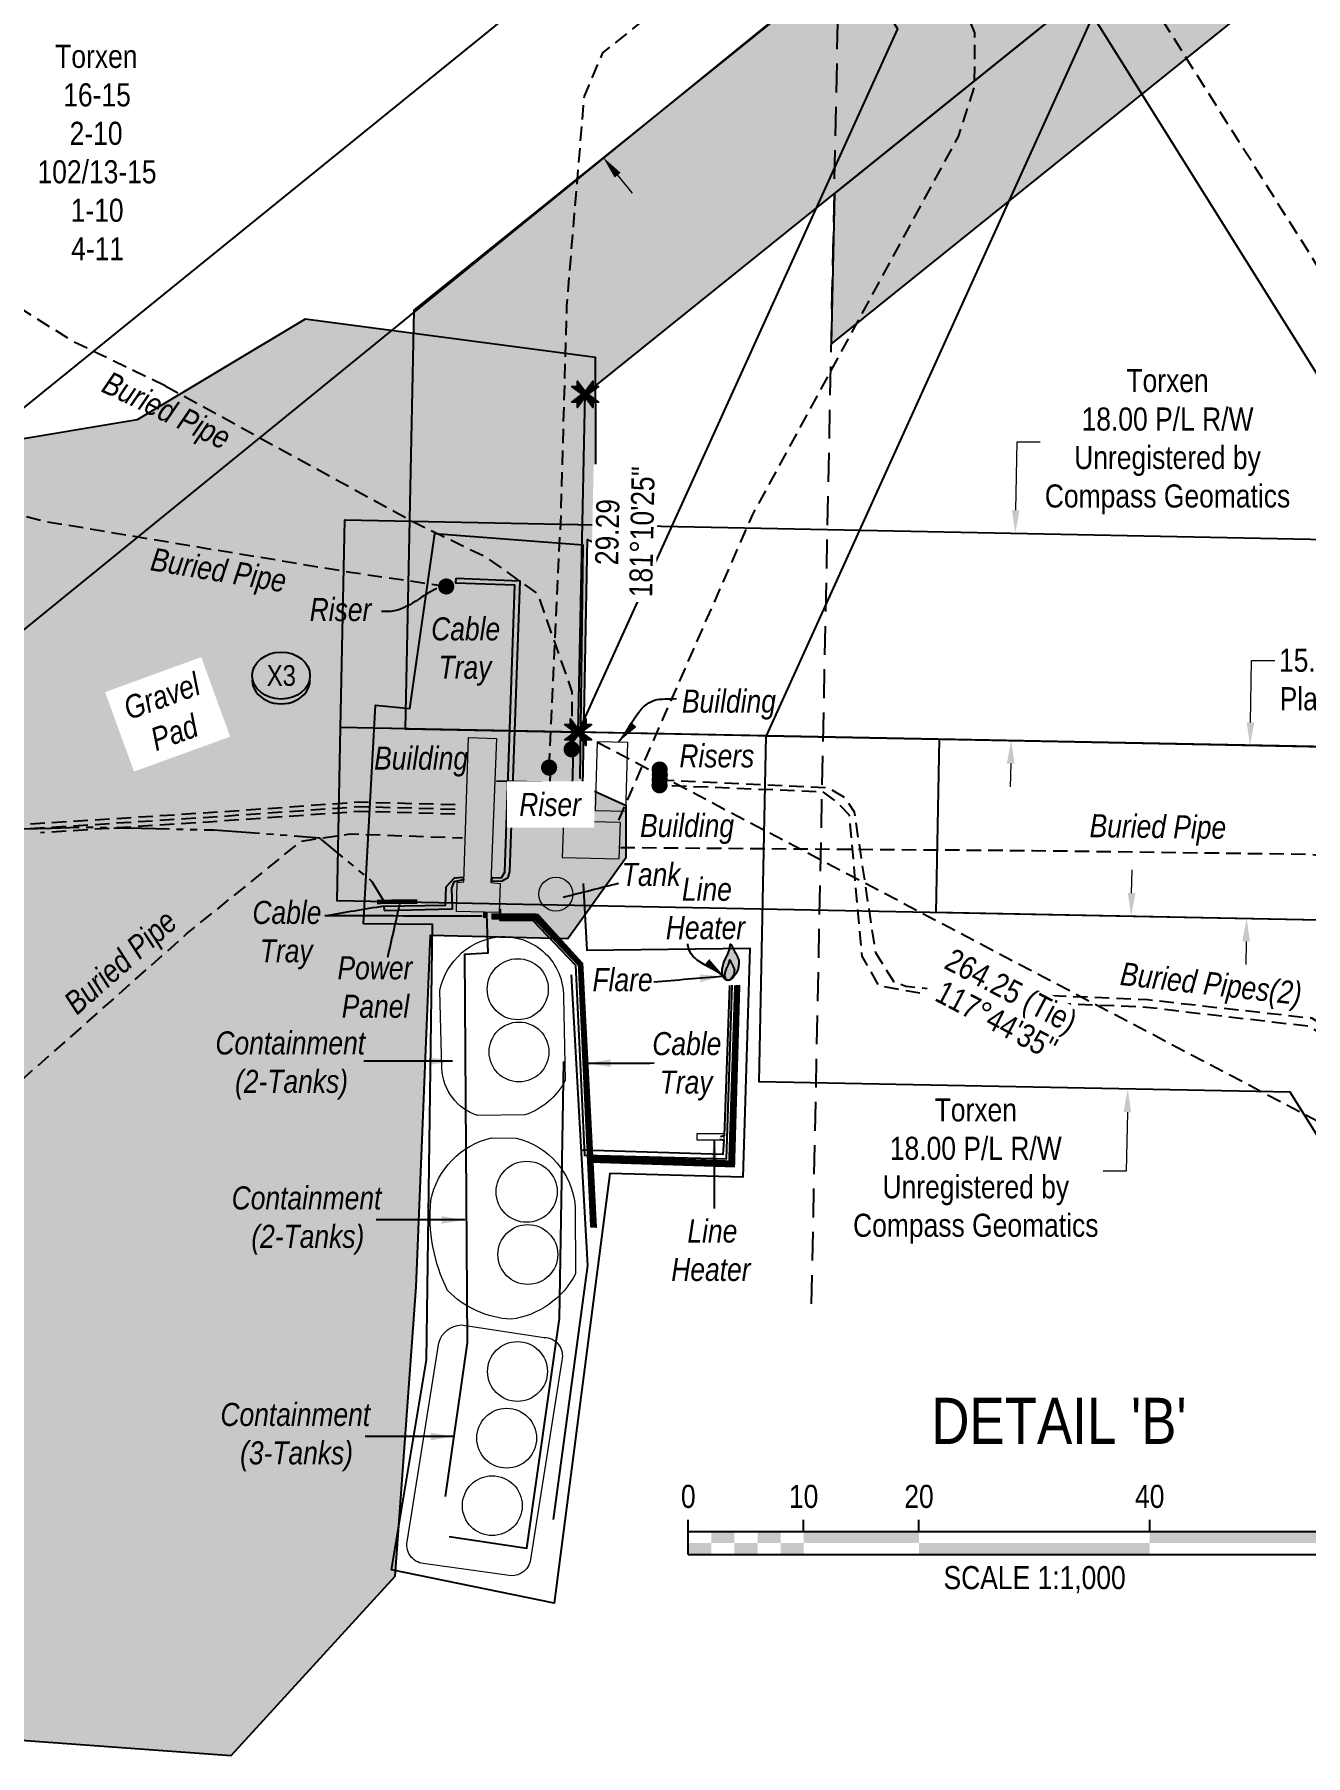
# Model space of a CAD drawing. Extents: x 396654 to 404551, y 5683949 to 5688644.
# Drawn here: x 400589 to 401139, y 5683949 to 5684694 of the extents above; entities that cross this region are included whole.
import ezdxf
from ezdxf.enums import TextEntityAlignment as Align

# ---------------------------------------------------------------- set-up
doc = ezdxf.new("R2010")
doc.units = 0
doc.header["$LTSCALE"] = 5
doc.header["$PDSIZE"] = 0.5
for name, pattern in [('foc-ACCESSROAD', [3.75, 2.5, -1.25]), ('foc-TIELINE', [1.875, 1.25, -0.625]), ('POWERLINE5', [7.8, 2.4, -0.6, 0.6, -0.6, 0.6, -0.6, 2.4]), ('UG_PIPE', [1.875, 1.25, -0.625])]:
    doc.linetypes.add(name, pattern=pattern)
doc.layers.get('Defpoints').update_dxf_attribs({"color": 9})
for name, color, linetype in [('AS-CABLE', 224, 'foc-CABLE'), ('AS-FENCE', 48, 'foc-FENCE'), ('AS-PIPE-AG', 44, 'Continuous'), ('AS-PIPE-UG', 44, 'UG_PIPE'), ('AS-PIPE-UG-T', 44, 'Continuous'), ('AS-POWER-EXISTING', 72, 'POWERLINE5'), ('AS-POWER-EXISTING-T', 72, 'Continuous'), ('AS-ROADS', 254, 'Continuous'), ('AS-SYMBOL', 7, 'Continuous'), ('C-RW', 13, 'Continuous'), ('C-WS', 13, 'foc-ACCESSROAD'), ('DETAIL-T', 7, 'Continuous'), ('F-RW', 190, 'Continuous'), ('L-BD', 7, 'Continuous'), ('L-BD1', 253, 'Continuous'), ('L-MON', 1, 'Continuous'), ('L-TIE', 7, 'foc-TIELINE'), ('P-CROSSINGS', 250, 'Continuous'), ('P-PROPOSED', 10, 'Continuous'), ('P-PROPOSED-H', 21, 'Continuous'), ('P-TEMP-H', 41, 'Continuous'), ('P-TEMP_WORKSPACE', 46, 'Continuous')]:
    doc.layers.add(name, color=color, linetype=linetype)
for name, color, linetype, lineweight in [('AS-GENERAL', 48, 'Continuous', 18), ('C-RW-T', 13, 'Continuous', 9), ('C-WS-T', 13, 'Continuous', 9), ('T-TEXT', 48, 'Continuous', 18)]:
    doc.layers.add(name, color=color, linetype=linetype, lineweight=lineweight)
doc.styles.add('80', font='ARIALN.TTF', dxfattribs={"height": 10})
doc.styles.add('80CG', font='ARIALN.TTF', dxfattribs={"height": 10})
doc.styles.add('80L', font='ARIALN.TTF', dxfattribs={"height": 10})
doc.styles.add('80LS', font='ARIALNI.TTF', dxfattribs={"height": 10})
doc.styles.add('Crossing', font='ARIALN.TTF', dxfattribs={"height": 10})
doc.styles.add('foc-LtypeFont', font='ARIALN.TTF', dxfattribs={"height": 7.35})
doc.styles.add('MtXpl_Arial_Narrow', font='ARIALNI.TTF')
doc.linetypes.add('foc-CABLE', pattern='A,2,-1,["C",foc-LtypeFont,S=0.2,R=0,X=-0.625,Y=-0.75],-1.24,8', length=12.24)
doc.linetypes.add('foc-FENCE', pattern='A,10,-1,["X",foc-LtypeFont,S=0.2,R=0,X=-0.625,Y=-0.75],-1.24', length=12.24)
doc.dimstyles.new('Compass 5 000', dxfattribs={"dimscale": 5, "dimtxt": 9, "dimasz": 2, "dimexe": 0.2, "dimexo": 0.0625, "dimgap": 0.5, "dimtad": 0, "dimtih": 1, "dimtoh": 1, "dimzin": 0, "dimdsep": 46, "dimtxsty": '80CG', "dimcen": 0.1, "dimse1": 1, "dimse2": 1, "dimclrd": 256, "dimclrt": 256, "dimaunit": 1, "dimadec": 4, "dimazin": 0, "dimtfac": 0.06, "dimtofl": 0, "dimtmove": 0, "dimatfit": 1, "dimfxl": 0.2, "dimtolj": 1, "dimtzin": 0, "dimlwd": -1, "dimarcsym": 0})

# ---------------------------------------------------------------- blocks, each defined once
blk = doc.blocks.new('RISER')
h = blk.add_hatch(color=255)
h.dxf.hatch_style = 1
edge = h.paths.add_edge_path()
edge.add_arc((0, 0), 0.7, 0, 360)
blk.add_hatch(color=48).paths.add_polyline_path([(0.58, -0.15), (-0.58, -0.15, 0.774597)])
at = {"color": 48}
blk.add_line((-0.58, -0.15), (0.58, -0.15), dxfattribs=at)
blk.add_circle((0, 0), 0.6, dxfattribs=at)
blk = doc.blocks.new('TEMP')
h = blk.add_hatch(color=255)
h.dxf.hatch_style = 1
h.paths.add_polyline_path([(0, 0.25), (-0.67, 1.15), (-0.67, 0.67), (-1.15, 0.67), (-0.25, 0), (-1.15, -0.67), (-0.67, -0.67), (-0.67, -1.15), (0, -0.25), (0.67, -1.15), (0.67, -0.67), (1.15, -0.67), (0.25, 0), (1.15, 0.67), (0.67, 0.67), (0.67, 1.15)])
h.paths.add_polyline_path([(0.57, 0.85), (0.57, 0.57), (0.85, 0.57), (0.08, 0), (0.85, -0.57), (0.57, -0.57), (0.57, -0.85), (0, -0.08), (-0.57, -0.85), (-0.57, -0.57), (-0.85, -0.57), (-0.08, 0), (-0.85, 0.57), (-0.57, 0.57), (-0.57, 0.85), (0, 0.08)], flags=16)
h = blk.add_hatch(color=1)
h.dxf.hatch_style = 1
h.paths.add_polyline_path([(0, 0.08), (-0.57, 0.85), (-0.57, 0.57), (-0.85, 0.57), (-0.08, 0), (-0.85, -0.57), (-0.57, -0.57), (-0.57, -0.85), (0, -0.08), (0.57, -0.85), (0.57, -0.57), (0.85, -0.57), (0.08, 0), (0.85, 0.57), (0.57, 0.57), (0.57, 0.85)])
at = {"color": 1}
for p, q in [((-0.08, 0), (0.08, 0)), ((0, 0.08), (0, -0.08))]:
    blk.add_line(p, q, dxfattribs=at)
at = {"color": 255, "flags": 128}
blk.add_lwpolyline([(-0.25, 0), (-1.15, 0.67), (-0.67, 0.67), (-0.67, 1.15), (0, 0.25), (0.67, 1.15), (0.67, 0.67), (1.15, 0.67), (0.25, 0), (1.15, -0.67), (0.67, -0.67), (0.67, -1.15), (0, -0.25), (-0.67, -1.15), (-0.67, -0.67), (-1.15, -0.67)], close=True, dxfattribs=at)
at = {"color": 1, "flags": 128}
blk.add_lwpolyline([(-0.08, 0), (-0.85, 0.57), (-0.57, 0.57), (-0.57, 0.85), (0, 0.08), (0.57, 0.85), (0.57, 0.57), (0.85, 0.57), (0.08, 0), (0.85, -0.57), (0.57, -0.57), (0.57, -0.85), (0, -0.08), (-0.57, -0.85), (-0.57, -0.57), (-0.85, -0.57)], close=True, dxfattribs=at)
blk = doc.blocks.new('*U314')
at = {"color": 0}
for p, q in [((-150, 0), (-150, 15)), ((-100, 10), (-100, 15)), ((-50, 10), (-50, 15)), ((50, 10), (50, 15)), ((150.24, 0), (150.24, 15)), ((-150, 10), (150.24, 10)), ((-150, 0), (150.24, 0))]:
    blk.add_line(p, q, dxfattribs=at)
for points in [[(-140, 10), (-130, 10), (-140, 5), (-130, 5)], [(-120, 10), (-110, 10), (-120, 5), (-110, 5)], [(-100, 10), (-50, 10), (-100, 5), (-50, 5)], [(50, 10), (150.24, 10), (50, 5), (150.24, 5)], [(-150, 5), (-140, 5), (-150, 0), (-140, 0)], [(-130, 5), (-120, 5), (-130, 0), (-120, 0)], [(-110, 5), (-100, 5), (-110, 0), (-100, 0)], [(-50, 5), (50, 5), (-50, 0), (50, 0)]]:
    blk.add_solid(points, dxfattribs=at)
at = {"color": 0, "style": '80'}
blk.add_text('metres', height=10, dxfattribs=at).set_placement((162.24, 20), align=Align.CENTER)
at = {"color": 0, "char_height": 10, "style": '80'}
for s, insert, attachment_point in [('0', (-150, 30.21), 2), ('10', (-100, 30.21), 2), ('20', (-50, 30.21), 2), ('40', (50, 30.21), 2), ('60', (136.7, 30.22), 3), ('SCALE 1:1,000', (0.12, -5), 2)]:
    blk.add_mtext(s, dxfattribs=dict(at, insert=insert, attachment_point=attachment_point))
blk = doc.blocks.new('*D429')
at = {"layer": 'C-RW-T', "transparency": 16777216}
for p, q in [((401013.81, 5684488.28), (401014.4, 5684517.92)), ((401014.4, 5684517.92), (401024.4, 5684517.92)), ((401011.61, 5684378.47), (401011.41, 5684368.48))]:
    blk.add_line(p, q, dxfattribs=at)
at = {"layer": 'C-RW-T', "linetype": 'Continuous', "transparency": 16777216}
for points in [[(401012.14, 5684488.31), (401015.47, 5684488.25), (401013.61, 5684478.28)], [(401009.94, 5684378.51), (401013.28, 5684378.44), (401011.81, 5684388.47)]]:
    blk.add_solid(points, dxfattribs=at)
at = {"layer": 'Defpoints', "color": 0, "linetype": 'Continuous', "transparency": 16777216}
for p in [(401013.61, 5684478.28), (401136.44, 5684475.82), (401134.64, 5684386.01)]:
    blk.add_point(p, dxfattribs=at)
at = {"layer": 'C-RW-T', "linetype": 'Continuous', "transparency": 16777216, "insert": (401079.57, 5684517.92), "char_height": 10, "attachment_point": 5, "style": '80CG'}
blk.add_mtext('\\A1;Torxen\\P18.00 P/L R/W\\PUnregistered by\\PCompass Geomatics ', dxfattribs=at)
blk = doc.blocks.new('*D432')
at = {"layer": 'C-RW-T', "transparency": 16777216}
for p, q in [((401115.5, 5684396.35), (401116.02, 5684423.19)), ((401116.02, 5684423.19), (401126.02, 5684423.19)), ((401113.63, 5684301.44), (401113.44, 5684291.44))]:
    blk.add_line(p, q, dxfattribs=at)
at = {"layer": 'C-RW-T', "linetype": 'Continuous', "transparency": 16777216}
for points in [[(401113.83, 5684396.38), (401117.16, 5684396.32), (401115.3, 5684386.35)], [(401111.97, 5684301.47), (401115.3, 5684301.41), (401113.83, 5684311.44)]]:
    blk.add_solid(points, dxfattribs=at)
at = {"layer": 'Defpoints', "color": 0, "linetype": 'Continuous', "transparency": 16777216}
for p in [(400872.63, 5684391.12), (400871.16, 5684316.21), (401113.83, 5684311.44)]:
    blk.add_point(p, dxfattribs=at)
at = {"layer": 'C-RW-T', "linetype": 'Continuous', "transparency": 16777216, "insert": (401165.11, 5684423.19), "char_height": 10, "attachment_point": 5, "style": '80CG', "bg_fill": 3, "box_fill_scale": 1.1, "bg_fill_color": 256, "bg_fill_true_color": 13158600, "bg_fill_transparency": 0}
blk.add_mtext('\\A1;Torxen\\P15.00 P/L R/W\\PPlan 161 0641', dxfattribs=at)
blk = doc.blocks.new('*D433')
at = {"layer": 'C-RW-T', "transparency": 16777216}
for p, q in [((401064.01, 5684322.41), (401064.2, 5684332.41)), ((401062.16, 5684227.46), (401061.66, 5684201.95)), ((401061.66, 5684201.95), (401051.66, 5684201.95))]:
    blk.add_line(p, q, dxfattribs=at)
at = {"layer": 'C-RW-T', "linetype": 'Continuous', "transparency": 16777216}
for points in [[(401062.34, 5684322.45), (401065.67, 5684322.38), (401063.81, 5684312.42)], [(401060.49, 5684227.5), (401063.82, 5684227.43), (401062.35, 5684237.46)]]:
    blk.add_solid(points, dxfattribs=at)
at = {"layer": 'Defpoints', "color": 0, "linetype": 'Continuous', "transparency": 16777216}
for p in [(401095.28, 5684311.8), (401062.35, 5684237.46), (401093.82, 5684236.85)]:
    blk.add_point(p, dxfattribs=at)
at = {"layer": 'C-RW-T', "linetype": 'Continuous', "transparency": 16777216, "insert": (400996.49, 5684201.95), "char_height": 10, "attachment_point": 5, "style": '80CG'}
blk.add_mtext('\\A1;Torxen\\P18.00 P/L R/W\\PUnregistered by\\PCompass Geomatics ', dxfattribs=at)
blk = doc.blocks.new('*D434')
at = {"layer": 'C-RW-T', "transparency": 16777216}
for p, q in [((400749.38, 5684746.9), (400739.38, 5684746.9)), ((400782.26, 5684706.31), (400749.38, 5684746.9)), ((400841.3, 5684633.43), (400847.59, 5684625.66))]:
    blk.add_line(p, q, dxfattribs=at)
at = {"layer": 'C-RW-T', "linetype": 'Continuous', "transparency": 16777216}
for points in [[(400783.56, 5684707.36), (400780.97, 5684705.26), (400788.55, 5684698.54)], [(400842.59, 5684634.48), (400840, 5684632.38), (400835, 5684641.2)]]:
    blk.add_solid(points, dxfattribs=at)
at = {"layer": 'Defpoints', "color": 0, "linetype": 'Continuous', "transparency": 16777216}
for p in [(400788.55, 5684698.54), (400748.62, 5684666.19), (400795.06, 5684608.84)]:
    blk.add_point(p, dxfattribs=at)
at = {"layer": 'C-RW-T', "linetype": 'Continuous', "transparency": 16777216, "insert": (400700.3, 5684746.9), "char_height": 10, "attachment_point": 5, "style": '80CG'}
blk.add_mtext('\\A1;Torxen\\P15.00 P/L R/W\\PPlan 151 0876', dxfattribs=at)
blk = doc.blocks.new('FLARE')
h = blk.add_hatch(color=255)
h.dxf.hatch_style = 1
h.paths.add_polyline_path([(0.16, 2.41, 0.114147), (0.13, 2.43), (0.11, 2.44, 0.261551), (0.01, 2.42), (0, 2.41, 0.131268), (-0.03, 2.37), (-0.04, 2.35, 0.041497), (-0.05, 2.33), (-0.05, 2.29, 0.015174), (-0.05, 2.29), (-0.06, 2.24, 0.004376), (-0.06, 2.24), (-0.07, 2.18), (-0.08, 2.11), (-0.09, 2.05), (-0.1, 1.98), (-0.12, 1.91), (-0.14, 1.83), (-0.17, 1.76), (-0.19, 1.68), (-0.22, 1.61), (-0.26, 1.53), (-0.29, 1.46), (-0.32, 1.39), (-0.36, 1.32), (-0.39, 1.25, 0.000505), (-0.39, 1.25), (-0.43, 1.18, 0.002398), (-0.43, 1.18), (-0.46, 1.1, 0.004177), (-0.46, 1.1), (-0.5, 1.03, 0.005735), (-0.5, 1.03), (-0.53, 0.95, 0.006994), (-0.53, 0.95), (-0.56, 0.87, 0.00791), (-0.57, 0.87), (-0.6, 0.78, 0.008323), (-0.6, 0.78), (-0.63, 0.69, 0.008095), (-0.63, 0.68), (-0.66, 0.59, 0.008067), (-0.66, 0.59), (-0.68, 0.49, 0.008387), (-0.68, 0.49), (-0.7, 0.39, 0.009056), (-0.71, 0.38), (-0.72, 0.28, 0.010123), (-0.72, 0.28), (-0.74, 0.18, 0.011689), (-0.74, 0.18), (-0.75, 0.08, 0.013925), (-0.75, 0.08), (-0.75, -0.02, 0.016488), (-0.75, -0.02), (-0.75, -0.11, 0.017255), (-0.75, -0.12), (-0.74, -0.2, 0.01735), (-0.74, -0.2), (-0.73, -0.28, 0.017311), (-0.73, -0.29), (-0.71, -0.36, 0.01715), (-0.71, -0.36), (-0.69, -0.43, 0.016886), (-0.69, -0.44), (-0.66, -0.5, 0.016546), (-0.66, -0.5), (-0.63, -0.56, 0.016164), (-0.63, -0.56), (-0.6, -0.61, 0.016329), (-0.6, -0.62), (-0.57, -0.66, 0.018828), (-0.57, -0.67), (-0.54, -0.71, 0.022087), (-0.53, -0.71), (-0.5, -0.75, 0.025345), (-0.49, -0.76), (-0.46, -0.78, 0.028234), (-0.45, -0.79), (-0.42, -0.82, 0.030298), (-0.41, -0.82), (-0.37, -0.84, 0.031129), (-0.36, -0.85), (-0.32, -0.86, 0.030544), (-0.31, -0.87), (-0.27, -0.88, 0.028465), (-0.26, -0.88), (-0.22, -0.89, 0.025311), (-0.21, -0.89), (-0.16, -0.89, 0.02283), (-0.15, -0.89), (-0.11, -0.89, 0.021226), (-0.1, -0.89), (-0.05, -0.88, 0.020401), (-0.04, -0.88), (0, -0.87, 0.020299), (0.01, -0.87), (0.05, -0.85, 0.020911), (0.06, -0.85), (0.11, -0.83, 0.022277), (0.11, -0.83), (0.15, -0.81, 0.023712), (0.16, -0.8), (0.2, -0.78, 0.022408), (0.21, -0.78), (0.24, -0.75, 0.01993), (0.25, -0.74), (0.28, -0.72, 0.017146), (0.28, -0.71), (0.31, -0.68, 0.014211), (0.32, -0.68), (0.35, -0.64, 0.011221), (0.35, -0.64), (0.37, -0.61, 0.008212), (0.38, -0.61), (0.4, -0.57, 0.005172), (0.4, -0.57), (0.42, -0.54, 0.002523), (0.43, -0.54), (0.45, -0.5, 0.001671), (0.45, -0.5), (0.47, -0.47, 0.001229), (0.47, -0.47), (0.49, -0.44, 0.00075), (0.49, -0.44), (0.51, -0.41, 0.00026), (0.51, -0.41), (0.54, -0.37), (0.56, -0.34), (0.58, -0.3), (0.61, -0.27), (0.63, -0.23, 0.001311), (0.63, -0.23), (0.66, -0.19, 0.003726), (0.66, -0.19), (0.69, -0.15, 0.006065), (0.69, -0.14), (0.72, -0.1, 0.008452), (0.72, -0.1), (0.74, -0.05, 0.010991), (0.75, -0.05), (0.77, 0, 0.013767), (0.77, 0), (0.79, 0.05, 0.016839), (0.8, 0.05), (0.81, 0.1, 0.019104), (0.82, 0.11), (0.83, 0.15, 0.016987), (0.83, 0.16), (0.84, 0.21, 0.013636), (0.84, 0.21), (0.85, 0.26, 0.010244), (0.85, 0.27), (0.86, 0.31, 0.006846), (0.86, 0.32), (0.86, 0.37, 0.003419), (0.86, 0.37), (0.86, 0.41), (0.87, 0.46), (0.87, 0.5), (0.88, 0.54), (0.88, 0.59), (0.89, 0.63, 0.001278), (0.89, 0.63), (0.89, 0.67, 0.004735), (0.89, 0.67), (0.9, 0.71, 0.008354), (0.9, 0.72), (0.9, 0.76, 0.012059), (0.9, 0.76), (0.9, 0.8, 0.015712), (0.9, 0.81), (0.9, 0.85, 0.018457), (0.9, 0.85), (0.9, 0.89, 0.018102), (0.9, 0.9), (0.89, 0.94, 0.016533), (0.89, 0.95), (0.88, 0.99, 0.014576), (0.88, 0.99), (0.87, 1.03, 0.012435), (0.86, 1.04), (0.85, 1.08, 0.010283), (0.85, 1.09), (0.83, 1.13, 0.00824), (0.83, 1.13), (0.81, 1.18, 0.00638), (0.81, 1.18), (0.78, 1.23, 0.004735), (0.78, 1.23), (0.76, 1.29, 0.003388), (0.75, 1.29), (0.73, 1.34, 0.002345), (0.73, 1.34), (0.7, 1.4, 0.001492), (0.7, 1.4), (0.67, 1.46, 0.000746), (0.67, 1.46), (0.63, 1.51), (0.6, 1.57), (0.57, 1.62), (0.55, 1.68), (0.52, 1.73), (0.49, 1.78), (0.47, 1.83), (0.45, 1.87), (0.42, 1.92), (0.4, 1.97), (0.38, 2.02), (0.35, 2.08, 0.000332), (0.35, 2.08), (0.33, 2.13, 0.001849), (0.33, 2.13), (0.3, 2.19, 0.0038), (0.3, 2.19), (0.27, 2.24, 0.006473), (0.27, 2.24), (0.25, 2.29, 0.010865), (0.24, 2.3), (0.22, 2.34, 0.019524), (0.22, 2.34), (0.19, 2.38, 0.041077), (0.18, 2.39)])
at = {"color": 48, "flags": 128}
for points in [[(0.11, -0.72), (0.07, -0.74), (0.03, -0.76), (-0.02, -0.77), (-0.07, -0.78), (-0.11, -0.79), (-0.16, -0.79), (-0.2, -0.79), (-0.25, -0.78), (-0.29, -0.77), (-0.32, -0.76), (-0.36, -0.74), (-0.4, -0.71), (-0.43, -0.68), (-0.46, -0.65), (-0.49, -0.61), (-0.52, -0.56), (-0.54, -0.51), (-0.57, -0.46), (-0.59, -0.4), (-0.61, -0.33), (-0.63, -0.26), (-0.64, -0.19), (-0.65, -0.11), (-0.65, -0.02), (-0.65, 0.07), (-0.64, 0.17), (-0.63, 0.27), (-0.61, 0.36), (-0.58, 0.46), (-0.56, 0.56), (-0.53, 0.66), (-0.5, 0.75), (-0.47, 0.83), (-0.44, 0.91), (-0.41, 0.99), (-0.37, 1.06), (-0.34, 1.13), (-0.3, 1.2), (-0.27, 1.27), (-0.23, 1.34), (-0.2, 1.42), (-0.16, 1.49), (-0.13, 1.57), (-0.1, 1.65), (-0.07, 1.73), (-0.04, 1.8), (-0.02, 1.88), (0, 1.96), (0.01, 2.03), (0.02, 2.1), (0.03, 2.17), (0.04, 2.22), (0.05, 2.27), (0.05, 2.31), (0.06, 2.34), (0.08, 2.35), (0.09, 2.34), (0.11, 2.32), (0.13, 2.29), (0.16, 2.25), (0.18, 2.2), (0.21, 2.14), (0.24, 2.09), (0.26, 2.03), (0.29, 1.98), (0.31, 1.93), (0.33, 1.88), (0.36, 1.83), (0.38, 1.78), (0.41, 1.73), (0.43, 1.68), (0.46, 1.63), (0.49, 1.58), (0.52, 1.52), (0.55, 1.47), (0.58, 1.41), (0.61, 1.35), (0.64, 1.3), (0.67, 1.24), (0.69, 1.19), (0.72, 1.14), (0.74, 1.09), (0.75, 1.05), (0.77, 1), (0.78, 0.96), (0.79, 0.92), (0.8, 0.88), (0.8, 0.84), (0.8, 0.8), (0.8, 0.76), (0.8, 0.72), (0.79, 0.68), (0.79, 0.64), (0.78, 0.6), (0.78, 0.56), (0.77, 0.51), (0.77, 0.47), (0.76, 0.42), (0.76, 0.37), (0.76, 0.33), (0.75, 0.28), (0.74, 0.23), (0.73, 0.18), (0.72, 0.13), (0.7, 0.09), (0.68, 0.04), (0.66, 0), (0.63, -0.05), (0.61, -0.09), (0.58, -0.13), (0.55, -0.17), (0.53, -0.21), (0.5, -0.25), (0.48, -0.28), (0.45, -0.32), (0.43, -0.35), (0.41, -0.38), (0.39, -0.42), (0.37, -0.45), (0.34, -0.48), (0.32, -0.51), (0.3, -0.55), (0.27, -0.58), (0.24, -0.61), (0.21, -0.64), (0.18, -0.67), (0.15, -0.7)], [(0.02, -0.75), (-0.01, -0.76), (-0.03, -0.77), (-0.05, -0.78), (-0.08, -0.78), (-0.11, -0.79), (-0.13, -0.79), (-0.16, -0.79), (-0.18, -0.78), (-0.2, -0.78), (-0.23, -0.77), (-0.25, -0.76), (-0.26, -0.74), (-0.28, -0.73), (-0.3, -0.71), (-0.32, -0.69), (-0.33, -0.66), (-0.35, -0.63), (-0.36, -0.6), (-0.37, -0.57), (-0.39, -0.53), (-0.4, -0.49), (-0.4, -0.45), (-0.41, -0.41), (-0.41, -0.36), (-0.41, -0.31), (-0.4, -0.25), (-0.39, -0.2), (-0.38, -0.14), (-0.37, -0.09), (-0.36, -0.03), (-0.34, 0.02), (-0.32, 0.07), (-0.31, 0.12), (-0.29, 0.16), (-0.27, 0.21), (-0.25, 0.25), (-0.23, 0.29), (-0.21, 0.33), (-0.19, 0.37), (-0.17, 0.41), (-0.15, 0.45), (-0.14, 0.49), (-0.12, 0.53), (-0.1, 0.58), (-0.08, 0.62), (-0.07, 0.66), (-0.06, 0.71), (-0.05, 0.75), (-0.04, 0.79), (-0.03, 0.83), (-0.03, 0.87), (-0.02, 0.9), (-0.02, 0.93), (-0.01, 0.95), (-0.01, 0.96), (0, 0.97), (0.01, 0.96), (0.02, 0.95), (0.03, 0.94), (0.04, 0.91), (0.06, 0.88), (0.07, 0.86), (0.09, 0.82), (0.1, 0.79), (0.12, 0.76), (0.13, 0.74), (0.14, 0.71), (0.16, 0.68), (0.17, 0.65), (0.18, 0.63), (0.2, 0.6), (0.21, 0.57), (0.23, 0.54), (0.25, 0.51), (0.26, 0.47), (0.28, 0.44), (0.3, 0.41), (0.31, 0.38), (0.33, 0.35), (0.34, 0.32), (0.36, 0.29), (0.37, 0.27), (0.38, 0.24), (0.39, 0.22), (0.39, 0.19), (0.4, 0.17), (0.4, 0.15), (0.41, 0.13), (0.41, 0.1), (0.41, 0.08), (0.4, 0.06), (0.4, 0.04), (0.4, 0.01), (0.39, -0.01), (0.39, -0.03), (0.39, -0.06), (0.39, -0.08), (0.38, -0.11), (0.38, -0.14), (0.38, -0.16), (0.38, -0.19), (0.37, -0.22), (0.37, -0.24), (0.36, -0.27), (0.35, -0.3), (0.34, -0.32), (0.32, -0.35), (0.31, -0.37), (0.3, -0.4), (0.28, -0.42), (0.27, -0.44), (0.25, -0.46), (0.24, -0.48), (0.22, -0.5), (0.21, -0.52), (0.2, -0.54), (0.19, -0.56), (0.17, -0.58), (0.16, -0.6), (0.15, -0.61), (0.14, -0.63), (0.12, -0.65), (0.11, -0.67), (0.09, -0.69), (0.08, -0.7), (0.06, -0.72), (0.04, -0.74)]]:
    blk.add_lwpolyline(points, close=True, dxfattribs=at)
blk = doc.blocks.new('xing2')
h = blk.add_hatch(color=50)
h.dxf.hatch_style = 1
edge = h.paths.add_edge_path()
edge.add_ellipse((0, 0), major_axis=(-12.5, 0), ratio=0.816297, start_angle=0, end_angle=360)
h = blk.add_hatch(color=250)
h.dxf.hatch_style = 1
edge = h.paths.add_edge_path()
edge.add_ellipse((0, -2.05), major_axis=(-12.5, 0), ratio=0.816297, start_angle=0, end_angle=180)
edge.add_line((12.5, -2.05), (12.5, 0))
edge.add_ellipse((0, 0), major_axis=(-12.5, 0), ratio=0.816297, start_angle=0, end_angle=180, ccw=False)
edge.add_line((-12.5, 0), (-12.5, -2.05))
at = {"color": 250}
blk.add_ellipse((0, 0), major_axis=(-12.5, 0), ratio=0.816297, dxfattribs=at)
blk.add_ellipse((0, -2.05), major_axis=(-12.5, 0), ratio=0.816297, start_param=0, end_param=3.141593, dxfattribs=at)
at = {"color": 250, "style": 'Crossing'}
blk.add_attdef('CROSSING', text='', height=9, dxfattribs=at).set_placement((0.09, 0.02), align=Align.MIDDLE_CENTER)
at = {"color": 250, "style": 'Crossing', "flags": 1}
for tag, p in [('OWNER', (0.09, -12.49)), ('DESCRIPTION', (0.09, -25.77)), ('LOCATION', (0.09, -39.3)), ('DWG_REF', (0.09, -52.84))]:
    blk.add_attdef(tag, text='', height=9, dxfattribs=at).set_placement(p, align=Align.MIDDLE_CENTER)

msp = doc.modelspace()

# ---------------------------------------------------------------- hatches: boundary and pattern name
at = {"layer": 'AS-CABLE', "linetype": 'ByBlock'}
h = msp.add_hatch(color=256, dxfattribs=at)
h.dxf.hatch_style = 1
h.paths.add_polyline_path([(400771.385, 5684458.864), (400798.868, 5684457.63), (400794.421, 5684331.563), (400793.592, 5684328.905), (400791.034, 5684327.357), (400786.857, 5684327.472), (400786.987, 5684329.085), (400790.954, 5684329.04), (400792.393, 5684331.388), (400796.724, 5684455.772), (400771.19, 5684456.631)])
h = msp.add_hatch(color=256, dxfattribs=at)
h.dxf.hatch_style = 1
h.paths.add_polyline_path([(400739.981, 5684316.715), (400766.689, 5684317.205), (400767.074, 5684325.084), (400770.566, 5684329), (400774.448, 5684329.26), (400774.483, 5684328.166), (400770.281, 5684327.252), (400769.292, 5684324.454), (400769.587, 5684315.376), (400740.4, 5684314.652)])
at = {"layer": 'AS-ROADS'}
h = msp.add_hatch(color=256, dxfattribs=at)
h.dxf.hatch_style = 1
h.paths.add_polyline_path([(400831.966, 5684473.794), (400831.782, 5684554.468), (400705.904, 5684571.069), (400633.164, 5684527.485), (400514.596, 5684507.656), (400252.88, 5684437.124), (400197.84, 5684405.604), (400169.603, 5684373.576), (400147.056, 5684317.112), (400140.542, 5684241.738), (400202.366, 5684077.982), (400198.764, 5684002.834), (400242.268, 5683974.582), (400493.703, 5683961.902), (400673.926, 5683948.693), (400744.873, 5684026.409), (400754.075, 5684151.822), (400760.165, 5684304.087), (400819.666, 5684302.699), (400845.021, 5684338), (400845.001, 5684360.192), (400826.266, 5684368.72), (400828.224, 5684475.502)])
at = {"layer": 'P-PROPOSED-H'}
h = msp.add_hatch(color=256, dxfattribs=at)
h.dxf.hatch_style = 1
h.paths.add_polyline_path([(401016.718, 5685034.246), (401119.469, 5684869.973), (400752.973, 5684574.964), (400749.259, 5684393.59), (400824.214, 5684392.117), (400827.211, 5684538.482), (401218.322, 5684853.304), (401080.278, 5685074.002)])
at = {"layer": 'P-TEMP-H'}
h = msp.add_hatch(color=256, dxfattribs=at)
h.dxf.hatch_style = 1
h.paths.add_polyline_path([(400933.876, 5684560.182), (401245.014, 5684810.63), (401218.322, 5684853.304), (400935.212, 5684625.417)])

# ---------------------------------------------------------------- linework, layer by layer
at = {"layer": 'AS-CABLE', "linetype": 'ByBlock', "flags": 128}
for points in [[(400771.385, 5684458.864), (400798.868, 5684457.63), (400794.421, 5684331.563), (400793.592, 5684328.905), (400791.034, 5684327.357), (400786.857, 5684327.472), (400786.987, 5684329.085), (400790.954, 5684329.04), (400792.393, 5684331.388), (400796.724, 5684455.772), (400771.19, 5684456.631)], [(400739.981, 5684316.715), (400766.689, 5684317.205), (400767.074, 5684325.084), (400770.566, 5684329), (400774.448, 5684329.26), (400774.483, 5684328.166), (400770.281, 5684327.252), (400769.292, 5684324.454), (400769.587, 5684315.376), (400740.4, 5684314.652)]]:
    msp.add_lwpolyline(points, close=True, dxfattribs=at)
at = {"layer": 'AS-CABLE', "linetype": 'ByBlock', "const_width": 1.998, "flags": 128}
for points in [[(400784, 5684313.988), (400783.945, 5684311.545)], [(400786.558, 5684311.939), (400805.802, 5684311.42), (400825.026, 5684291.376), (400830.337, 5684178.453), (400831.331, 5684178.383), (400825.486, 5684291.556), (400806.426, 5684312.529), (400786.603, 5684312.609)], [(400893.49, 5684282.578), (400891.232, 5684204.517), (400829.962, 5684206.476), (400829.852, 5684207.615), (400890.198, 5684205.591), (400892.756, 5684282.363)]]:
    msp.add_lwpolyline(points, dxfattribs=at)
at = {"layer": 'AS-FENCE', "flags": 128}
for points in [[(400731.153, 5684309.122), (400736.369, 5684403.789), (400751.262, 5684402.415), (400762.138, 5684478.193), (400826.2, 5684473.217), (400824.976, 5684372.015)], [(400826.36, 5684326.587), (400827.954, 5684297.641), (400898.646, 5684298.455), (400895.564, 5684199.361), (400837.941, 5684200.945), (400813.751, 5684014.762), (400743.403, 5684029.165), (400758.466, 5684120.176), (400761.154, 5684308.747), (400731.313, 5684309.052), (400731.153, 5684309.122)]]:
    msp.add_lwpolyline(points, dxfattribs=at)
at = {"layer": 'AS-GENERAL', "flags": 128}
for points in [[(400776.726, 5684389.781), (400788.851, 5684389.331), (400786.393, 5684326.992), (400790.48, 5684326.582), (400790, 5684313.968), (400771.485, 5684314.417), (400771.805, 5684326.937), (400774.727, 5684327.247)], [(400832.661, 5684388.079), (400845.606, 5684387.794), (400844.706, 5684357.744), (400831.766, 5684358.059)], [(400817.817, 5684353.5), (400817.268, 5684337.858), (400842.027, 5684337.284), (400842.497, 5684352.996)], [(400875.735, 5684218.226), (400887.345, 5684218.226), (400887.345, 5684215.323), (400875.735, 5684215.323)]]:
    msp.add_lwpolyline(points, close=True, dxfattribs=at)
for points in [[(400791.064, 5684303.506, -0.4236925), (400817.858, 5684277.61), (400818.587, 5684241.192, -0.1946332), (400801.085, 5684226.245), (400780.708, 5684225.945, -0.312232), (400765.124, 5684246.486), (400764.346, 5684280.225, -0.3420661)], [(400760.359, 5684189.21, -0.2940921), (400786.728, 5684216.347), (400797.329, 5684216.223, -0.3259898), (400822.908, 5684186.472), (400823.111, 5684157.454, -0.244168), (400795.176, 5684137.747, -0.1889525), (400767.653, 5684150.192, -0.1406063)], [(400763.791, 5684127.58, -0.3235247), (400773.583, 5684135.279), (400809.479, 5684129.883, -0.4908933), (400817.093, 5684119.891), (400803.379, 5684032.743, -0.4124217), (400793.277, 5684026.827), (400758.136, 5684031.818, -0.4653045), (400750.093, 5684041.355)]]:
    msp.add_lwpolyline(points, format="xyb", close=True, dxfattribs=at)
at = {"layer": 'AS-GENERAL'}
for centre, radius in [((400814.574, 5684321.941), 7.338), ((400798.055, 5684280.731), 13.229), ((400798.57, 5684253.538), 12.961), ((400801.884, 5684192.961), 13.229), ((400802.398, 5684165.768), 12.961), ((400797.901, 5684115.12), 12.961), ((400793.224, 5684086.188), 12.961), ((400786.997, 5684056.974), 12.961)]:
    msp.add_circle(centre, radius, dxfattribs=at)
at = {"layer": 'AS-PIPE-AG', "flags": 128}
for points in [[(400822.099, 5684384.127), (400821.4, 5684363.993)], [(400812.362, 5684377.158), (400811.453, 5684365.642)], [(400821.475, 5684370.103), (400788.762, 5684370.933)], [(400790.445, 5684315.571), (400790.3, 5684310.68), (400804.393, 5684310.7), (400822.998, 5684291.181), (400826.91, 5684208.759), (400888.509, 5684207.265), (400890.917, 5684282.448)], [(400784.519, 5684313.198), (400785.039, 5684296.397), (400775.007, 5684295.743), (400776.086, 5684127.565), (400766.534, 5684060.91)], [(400821.229, 5684286.935), (400828.329, 5684161.023), (400813.406, 5684051.043)], [(400889.833, 5684282.373), (400887.455, 5684217.147), (400885.857, 5684216.762)], [(400768.393, 5684043.629), (400801.96, 5684038.543), (400816.159, 5684138.001), (400818.012, 5684249.455)], [(400885.517, 5684215.818), (400887.345, 5684215.323), (400886.866, 5684209.128), (400826.015, 5684210.937)]]:
    msp.add_lwpolyline(points, dxfattribs=at)
at = {"layer": 'AS-PIPE-UG', "flags": 128}
for points in [[(400811.616, 5684376.759), (400816.791, 5684486.199), (400819.341, 5684576.839), (400826.896, 5684667.709), (400834.946, 5684686.384), (400949.131, 5684777.969), (401033.701, 5684837.314), (401059.301, 5684860.659), (401062.221, 5684871.479), (401057.721, 5684906.959), (401025.131, 5684963.144), (400990.136, 5685017.619)], [(400645.256, 5684542.189), (400605.291, 5684561.369), (400547.199, 5684598.015)], [(400767.046, 5684455.209), (400725.471, 5684461.289), (400662.666, 5684471.724), (400593.366, 5684483.279), (400547.199, 5684495.631)], [(401221.055, 5684163.766), (401196.316, 5684202.279), (401162.181, 5684251.399), (401140.851, 5684264.634), (401070.526, 5684272.834), (400985.536, 5684276.604), (400954.536, 5684282.174), (400947.256, 5684295.094), (400941.711, 5684356.154), (400935.931, 5684362.184), (400930.541, 5684366.169), (400859.486, 5684369.064)], [(400859.511, 5684371.509), (400932.736, 5684368.064), (400939.676, 5684363.769), (400943.791, 5684357.574), (400952.981, 5684296.589), (400960.941, 5684283.979), (400966.111, 5684282.109), (400986.826, 5684279.869), (401070.856, 5684276.234), (401141.901, 5684268.269), (401168.886, 5684252.214), (401201.711, 5684204.184), (401225.464, 5684166.525)], [(400547.199, 5684241.772), (400575.616, 5684237.139), (400582.426, 5684240.934), (400602.136, 5684258.089), (400654.586, 5684304.689), (400704.296, 5684344.914), (400725.446, 5684348.054), (400774.131, 5684346.289)]]:
    msp.add_lwpolyline(points, dxfattribs=at)
at = {"layer": 'AS-PIPE-UG', "color": 44, "linetype": 'UG_PIPE', "flags": 128}
for points in [[(401358.206, 5684249.557), (401296.366, 5684346.524), (401214.376, 5684479.349), (401143.736, 5684595.319), (401045.461, 5684751.129), (400906.731, 5684965.45)], [(400841.781, 5684354.019), (400899.831, 5684486.329), (400988.991, 5684650.134), (400995.971, 5684671.844), (400996.116, 5684695.084), (400979.491, 5684735.104), (400879.401, 5684901.269), (400858.233, 5684935.115)], [(400645.256, 5684542.189), (400752.623, 5684483.303), (400784.357, 5684467.93), (400806.599, 5684451.973), (400821.497, 5684409.613), (400821.387, 5684384.653)], [(400770.914, 5684360.599), (400729.577, 5684361.738), (400663.971, 5684357.132), (400576.517, 5684351.562), (400547.199, 5684348.544)], [(400770.858, 5684358.602), (400729.62, 5684359.739), (400664.104, 5684355.139), (400576.637, 5684349.568), (400547.199, 5684348.856)], [(400770.803, 5684356.606), (400729.662, 5684357.739), (400664.238, 5684353.146), (400591.22, 5684348.495)], [(400842.531, 5684342.124), (401021.276, 5684340.809), (401141.261, 5684339.229), (401177.096, 5684334.619), (401196.436, 5684319.969), (401219.101, 5684287.339), (401275.92, 5684198.086)]]:
    msp.add_lwpolyline(points, dxfattribs=at)
at = {"layer": 'AS-POWER-EXISTING', "flags": 128}
for points in [[(400740.371, 5684318.449), (400735.006, 5684327.314), (400712.276, 5684346.234), (400666.331, 5684349.614), (400610.851, 5684350.814), (400547.199, 5684349.015)], [(400740.371, 5684318.449), (400735.006, 5684327.314), (400712.276, 5684346.234), (400666.331, 5684349.614), (400610.851, 5684350.814), (400595.512, 5684350.381)]]:
    msp.add_lwpolyline(points, dxfattribs=at)
at = {"layer": 'AS-POWER-EXISTING', "linetype": 'Continuous', "const_width": 1.999, "flags": 128}
msp.add_lwpolyline([(400737.096, 5684318.564), (400754.506, 5684318.654)], dxfattribs=at)
at = {"layer": 'AS-ROADS', "flags": 128}
msp.add_lwpolyline([(400831.966, 5684473.794), (400831.782, 5684554.468), (400705.904, 5684571.069), (400633.164, 5684527.485), (400514.596, 5684507.656), (400252.88, 5684437.124), (400197.84, 5684405.604), (400169.603, 5684373.576), (400147.056, 5684317.112), (400140.542, 5684241.738), (400202.366, 5684077.982), (400198.764, 5684002.834), (400242.268, 5683974.582), (400493.703, 5683961.902), (400673.926, 5683948.693), (400744.873, 5684026.409), (400754.075, 5684151.822), (400760.165, 5684304.087), (400819.666, 5684302.699), (400845.021, 5684338), (400845.001, 5684360.192), (400826.266, 5684368.72), (400828.224, 5684475.502)], close=True, dxfattribs=at)
at = {"layer": 'C-RW'}
for points in [[(401016.718, 5685034.246), (401119.469, 5684869.973), (401001.371, 5684776.279), (400547.199, 5684406.635)], [(400952.744, 5684994.23), (401020.124, 5684886.119), (400954.264, 5684832.769), (400547.199, 5684503.029)], [(400905.817, 5684390.513), (401047.403, 5684702.444), (401001.259, 5684776.216), (400889.598, 5684954.734)], [(400826.038, 5684914.978), (400937.699, 5684736.46), (400962.508, 5684696.796), (400824.214, 5684392.117)]]:
    msp.add_lwpolyline(points, dxfattribs=at)
at = {"layer": 'C-RW', "flags": 128}
for points in [[(401401.9, 5684276.889), (401336.248, 5684381.845), (400721.271, 5684394.149), (400723.07, 5684484.095), (401386.708, 5684470.816), (401478.171, 5684324.598)], [(401317.181, 5684223.895), (401216.8, 5684384.4), (400721.076, 5684394.144), (400719.602, 5684319.19), (401174.755, 5684310.242), (401253.622, 5684184.138)], [(401190.062, 5684144.38), (401132.704, 5684236.092), (400902.691, 5684240.569), (400905.661, 5684390.529), (400980.616, 5684389.044), (400979.131, 5684314.064), (401174.744, 5684310.257), (401253.621, 5684184.138)]]:
    msp.add_lwpolyline(points, dxfattribs=at)
at = {"layer": 'C-WS', "flags": 128}
msp.add_lwpolyline([(400925.362, 5684144.38), (400936.726, 5684699.334), (400936.726, 5684699.334), (400547.199, 5684707.602)], dxfattribs=at)
at = {"layer": 'F-RW', "flags": 128}
msp.add_lwpolyline([(401338.362, 5684237.144), (400889.52, 5684954.685)], dxfattribs=at)
at = {"layer": 'L-TIE', "flags": 128}
msp.add_lwpolyline([(400824.214, 5684392.117), (401238.102, 5684174.43)], dxfattribs=at)
at = {"layer": 'P-PROPOSED', "flags": 128}
msp.add_lwpolyline([(401016.718, 5685034.246), (401119.469, 5684869.973), (400752.973, 5684574.964), (400749.259, 5684393.59), (400824.214, 5684392.117), (400827.211, 5684538.482), (401218.322, 5684853.304), (401080.278, 5685074.002)], dxfattribs=at)
at = {"layer": 'P-TEMP_WORKSPACE', "flags": 128}
msp.add_lwpolyline([(400933.876, 5684560.182), (401245.014, 5684810.63), (401218.322, 5684853.304), (400935.212, 5684625.417)], close=True, dxfattribs=at)

# ---------------------------------------------------------------- block references
at = {"layer": 'AS-SYMBOL', "xscale": 4.997960149999996, "yscale": 4.997960149999996, "zscale": 4.997960149999996}
for p in [(400767.046, 5684455.209), (400859.501, 5684375.904), (400859.486, 5684369.064), (400859.511, 5684371.509)]:
    msp.add_blockref('RISER', p, dxfattribs=at)
at = {"layer": 'AS-SYMBOL', "linetype": 'Continuous', "xscale": 4.997960149999997, "yscale": 4.997960149999997, "zscale": 4.997960149999997}
msp.add_blockref('RISER', (400821.387, 5684384.653), dxfattribs=at)
at = {"layer": 'DETAIL-T', "linetype": 'Continuous', "xscale": 0.99959203, "yscale": 0.99959203, "zscale": 0.99959203}
msp.add_blockref('*U314', (401021.866, 5684035.791), dxfattribs=at)
at = {"layer": 'L-MON', "xscale": 4.997960149999996, "yscale": 4.997960149999996, "zscale": 4.997960149999996}
for p in [(400827.211, 5684538.482), (400824.214, 5684392.117)]:
    msp.add_blockref('TEMP', p, dxfattribs=at)
at = {"layer": 'P-CROSSINGS', "color": 2, "xscale": 0.99959203, "yscale": 0.99959203, "zscale": 0.99959203}
msp.add_blockref('xing2', (400695.521, 5684416.625), dxfattribs=at).add_auto_attribs({'CROSSING': 'X3'})

# ---------------------------------------------------------------- texts
at = {"layer": 'AS-CABLE', "linetype": 'ByBlock', "char_height": 9.98775, "attachment_point": 1, "style": '80L'}
for insert in [(400772.191, 5684441.839), (400694.733, 5684319.009), (400868.002, 5684262.145)]:
    msp.add_mtext_dynamic_manual_height_columns('\\pi-11.65196;{\\fArial Narrow|b0|i1|c0|p34;Cable \\P\\pi-8.44307;Tray}', width=5.26948, gutter_width=50, heights=[0], dxfattribs=dict(at, insert=insert))
at = {"layer": 'AS-PIPE-UG-T', "color": 44, "char_height": 9.98775, "attachment_point": 1, "style": '80L'}
for s, width, insert, rotation in [('\\pi0.2952;{\\fArial Narrow|b0|i1|c0|p34;Buried Pipe}', 58.96353, (400621.157, 5684549.005), 334.362723), ('\\pi0.2952;{\\fArial Narrow|b0|i1|c0|p34;Buried Pipe}', 58.96353, (400639.817, 5684472.19), 350.566528), ('\\pi0.2952;{\\fArial Narrow|b0|i1|c0|p34;Buried Pipe}', 58.96353, (401045.604, 5684356.603), 359.245555), ('\\pi0.2952;{\\fArial Narrow|b0|i1|c0|p34;Buried Pipe}', 58.96353, (400600.2, 5684276.478), 41.619976), ('\\pi0.29861;{\\fArial Narrow|b0|i1|c0|p34;Buried Pipes(2)}', 78.2918, (401059.539, 5684292.562), 353.603165)]:
    msp.add_mtext_dynamic_manual_height_columns(s, width=width, gutter_width=50, heights=[0], dxfattribs=dict(at, insert=insert, rotation=rotation))
at = {"layer": 'AS-POWER-EXISTING-T', "insert": (400718.872, 5684294.986), "char_height": 9.98775, "attachment_point": 1, "style": '80L'}
msp.add_mtext_dynamic_manual_height_columns('\\pi1.06847;{\\fArial Narrow|b0|i1|c0|p34;Power\\P\\pi2.90455;Panel}', width=35.05699, gutter_width=50, heights=[0], dxfattribs=at)
at = {"layer": 'C-WS-T', "insert": (400597.427, 5684689.895), "char_height": 10, "attachment_point": 1, "style": '80L'}
msp.add_mtext_dynamic_manual_height_columns('\\pi0.19325;Torxen\\P\\pi3.67892;16-15\\P\\pi6.45518;2-10\\P\\pi-7.47046;102/13-15\\P\\pi6.9088;1-10\\P\\pi7.13731;4-11', width=34.94993, gutter_width=50, heights=[0], dxfattribs=at)
at = {"layer": 'DETAIL-T', "color": 3, "insert": (401032.521, 5684093.715), "char_height": 19.9918, "width": 223.7667, "attachment_point": 5, "style": '80CG'}
msp.add_mtext("DETAIL 'B'", dxfattribs=at)
at = {"layer": 'T-TEXT', "linetype": 'Continuous', "insert": (400707.889, 5684450.213), "char_height": 9.9959, "width": 27.81034, "attachment_point": 1, "style": 'MtXpl_Arial_Narrow', "bg_fill": 1, "box_fill_scale": 1.2, "bg_fill_color": 254, "bg_fill_transparency": 0}
msp.add_mtext('Riser', dxfattribs=at)
at = {"layer": 'T-TEXT', "char_height": 9.98775, "attachment_point": 1, "style": '80L'}
for s, width, insert in [('{\\fArial Narrow|b0|i1|c0|p34;Building}', 40.82992, (400735.816, 5684385.849)), ('\\pi0.32131;{\\fArial Narrow|b0|i1|c0|p34;Flare}', 25.91176, (400830.099, 5684289.852)), ('\\pi0.58404;{\\fArial Narrow|b0|i1|c0|p34;Containment\\P\\pi9.08657;(2-Tanks)}', 65.4957, (400666.464, 5684262.454)), ('\\pi0.58404;{\\fArial Narrow|b0|i1|c0|p34;Containment\\P\\pi9.08657;(2-Tanks)}', 65.4957, (400673.514, 5684195.303)), ('\\pi9.96734;{\\fArial Narrow|b0|i1|c0|p34;Line \\P\\pi2.9875;Heater}', 40.82992, (400861.578, 5684180.962)), ('\\pi0.58404;{\\fArial Narrow|b0|i1|c0|p34;Containment\\P\\pi9.08657;(3-Tanks)}', 65.4957, (400668.644, 5684101.488))]:
    msp.add_mtext_dynamic_manual_height_columns(s, width=width, gutter_width=50, heights=[0], dxfattribs=dict(at, insert=insert))

# ---------------------------------------------------------------- dimensions: what is measured, and where the dimension line sits
at = {"layer": 'C-RW-T', "linetype": 'Continuous'}
for base, p1, p2, angle, text, picture, middle in [((400788.555, 5684698.538), (400795.063, 5684608.845), (400748.615, 5684666.185), 129.00895, 'Torxen\\P15.00 P/L R/W\\PPlan 151 0876', '*D434', (400700.301, 5684746.895)), ((401013.608, 5684478.281), (401134.643, 5684386.015), (401136.44, 5684475.824), 88.853758, 'Torxen\\P18.00 P/L R/W\\PUnregistered by\\PCompass Geomatics ', '*D429', (401079.572, 5684517.92))]:
    dim = msp.add_linear_dim(base=base, p1=p1, p2=p2, angle=angle, text=text, dimstyle='Compass 5 000', dxfattribs=at)
    dim.commit()
    dim.dimension.update_dxf_attribs({"geometry": picture, "text_midpoint": middle, "dimtype": 161})

# ---------------------------------------------------------------- leaders
at = {"layer": 'AS-CABLE', "linetype": 'ByBlock', "path_type": 1}
for points in [[(400739.981, 5684316.715), (400714.4, 5684312.468)], [(400828.267, 5684248.65), (400857.114, 5684248.76)]]:
    msp.add_leader(points, dimstyle='Compass 5 000', override={"dimgap": 0.5, "dimtad": 0}, dxfattribs=at)
msp.add_leader([(400782.674, 5684312.425), (400714.4, 5684312.468)], dimstyle='Compass 5 000', dxfattribs=at)
at = {"layer": 'AS-GENERAL', "path_type": 1}
for points in [[(400817.75, 5684320.627), (400841.65, 5684326.682)], [(400887.588, 5684286.082), (400871.847, 5684299.317), (400871.739, 5684300.402)], [(400886.922, 5684286.298), (400856.931, 5684283.766)], [(400769.72, 5684249.566), (400731.345, 5684249.566)], [(400883.192, 5684215.323), (400883.192, 5684185.66)], [(400775.116, 5684180.761), (400736.74, 5684180.761)], [(400770.245, 5684086.945), (400731.869, 5684086.945)]]:
    msp.add_leader(points, dimstyle='Compass 5 000', override={"dimgap": 0.5, "dimtad": 0}, dxfattribs=at)
at = {"layer": 'AS-POWER-EXISTING-T', "path_type": 1}
msp.add_leader([(400746.779, 5684317.399), (400741.579, 5684294.471)], dimstyle='Compass 5 000', override={"dimgap": 0.5, "dimtad": 0}, dxfattribs=at)
at = {"layer": 'T-TEXT', "linetype": 'Continuous', "path_type": 1}
msp.add_leader([(400762.918, 5684454.297), (400741.641, 5684444.308), (400738.96, 5684444.403)], dimstyle='Compass 5 000', override={"dimgap": 0.5, "dimtad": 0}, dxfattribs=at)

# ---------------------------------------------------------------- next in the draw order: texts
at = {"layer": 'L-BD', "linetype": 'Continuous', "insert": (400986.661, 5684299.01), "char_height": 9.99592, "width": 61.14599, "attachment_point": 1, "rotation": 332.2576, "line_spacing_factor": 0.855, "style": '80L', "bg_fill": 3, "box_fill_scale": 1.15, "bg_fill_color": 256, "bg_fill_true_color": 256, "bg_fill_transparency": 0}
msp.add_mtext("\\pi0.20681;264.25 (Tie) \\P\\pi3.09444;117°44'35''", dxfattribs=at)
at = {"layer": 'L-BD1', "linetype": 'Continuous', "insert": (400831.246, 5684450.321), "char_height": 9.99592, "width": 56.2844, "attachment_point": 1, "rotation": 88.8269, "line_spacing_factor": 0.9, "style": '80L', "bg_fill": 3, "box_fill_scale": 1.15, "bg_fill_color": 256, "bg_fill_true_color": 256, "bg_fill_transparency": 0}
msp.add_mtext("\\pi14.23246;29.29 \\P\\pi0.66364;181°10'25''", dxfattribs=at)
at = {"layer": 'T-TEXT', "insert": (400625.652, 5684406.462), "char_height": 9.99569, "attachment_point": 1, "rotation": 20, "style": '80LS', "bg_fill": 2}
msp.add_mtext_dynamic_manual_height_columns('\\pi0.60567;Gravel \\P\\pi6.98082;Pad', width=34.3144, gutter_width=50, heights=[0], dxfattribs=at)
at = {"layer": 'T-TEXT', "insert": (400798.38, 5684365.756), "char_height": 9.99592, "attachment_point": 1, "style": '80L', "bg_fill": 2}
msp.add_mtext_dynamic_manual_height_columns('\\pi0.31931;{\\fArial Narrow|b0|i1|c0|p34;Riser}', width=27.81034, gutter_width=49.98, heights=[0], dxfattribs=at)

# ---------------------------------------------------------------- next in the draw order: block references
at = {"layer": 'AS-SYMBOL', "xscale": 4.997960149999996, "yscale": 4.997960149999996, "zscale": 4.997960149999996}
msp.add_blockref('RISER', (400811.616, 5684376.759), dxfattribs=at)

# ---------------------------------------------------------------- next in the draw order: dimensions: what is measured, and where the dimension line sits
at = {"layer": 'C-RW-T', "linetype": 'Continuous'}
dim = msp.add_linear_dim(base=(401113.828, 5684311.44), p1=(400872.63, 5684391.121), p2=(400871.157, 5684316.21), angle=268.873836, text='Torxen\\P15.00 P/L R/W\\PPlan 161 0641', dimstyle='Compass 5 000', override={"dimtfill": 1}, dxfattribs=at)
dim.commit()
dim.dimension.update_dxf_attribs({"geometry": '*D432', "text_midpoint": (401165.108, 5684423.194), "dimtype": 161})

# ---------------------------------------------------------------- next in the draw order: block references
at = {"layer": 'AS-SYMBOL', "xscale": 4.993872654661072, "yscale": 4.993872654661072, "zscale": 4.993872654661072}
msp.add_blockref('FLARE', (400889.863, 5684288.563), dxfattribs=at)

# ---------------------------------------------------------------- next in the draw order: texts
at = {"layer": 'T-TEXT', "char_height": 9.98775, "attachment_point": 1, "style": '80L'}
for s, insert in [('{\\fArial Narrow|b0|i1|c0|p34;Building}', (400869.188, 5684410.528)), ('{\\fArial Narrow|b0|i1|c0|p34;Building}', (400851.049, 5684356.618)), ('{\\fArial Narrow|b0|i1|c0|p34;Tank}', (400843.104, 5684335.461)), ('\\pi9.96734;{\\fArial Narrow|b0|i1|c0|p34;Line \\P\\pi2.9875;Heater}', (400859.213, 5684329.046))]:
    msp.add_mtext_dynamic_manual_height_columns(s, width=40.82992, gutter_width=50, heights=[0], dxfattribs=dict(at, insert=insert))
at = {"layer": 'T-TEXT', "insert": (400867.755, 5684386.807), "char_height": 9.99592, "attachment_point": 1, "style": '80L', "bg_fill": 3, "box_fill_scale": 1.1, "bg_fill_color": 256, "bg_fill_transparency": 0}
msp.add_mtext_dynamic_manual_height_columns('\\pi0.3159;{\\fArial Narrow|b0|i1|c0|p34;Risers}', width=32.51511, gutter_width=49.98, heights=[0], dxfattribs=at)

# ---------------------------------------------------------------- next in the draw order: dimensions: what is measured, and where the dimension line sits
at = {"layer": 'C-RW-T', "linetype": 'Continuous'}
dim = msp.add_linear_dim(base=(401062.352, 5684237.461), p1=(401095.276, 5684311.804), p2=(401093.818, 5684236.849), angle=268.885006, text='Torxen\\P18.00 P/L R/W\\PUnregistered by\\PCompass Geomatics ', dimstyle='Compass 5 000', dxfattribs=at)
dim.commit()
dim.dimension.update_dxf_attribs({"geometry": '*D433', "text_midpoint": (400996.49, 5684201.952), "dimtype": 161})

# ---------------------------------------------------------------- next in the draw order: block references
at = {"layer": 'AS-SYMBOL', "xscale": 4.997960149999996, "yscale": 4.997960149999996, "zscale": 4.997960149999996}
msp.add_blockref('RISER', (400859.596, 5684373.714), dxfattribs=at)

# ---------------------------------------------------------------- next in the draw order: leaders
at = {"layer": 'T-TEXT', "path_type": 1}
msp.add_leader([(400841.732, 5684387.88), (400857.279, 5684405.93), (400866.791, 5684406.611)], dimstyle='Compass 5 000', override={"dimgap": 0.5, "dimtad": 0}, dxfattribs=at)

doc.saveas('drawing.dxf')
